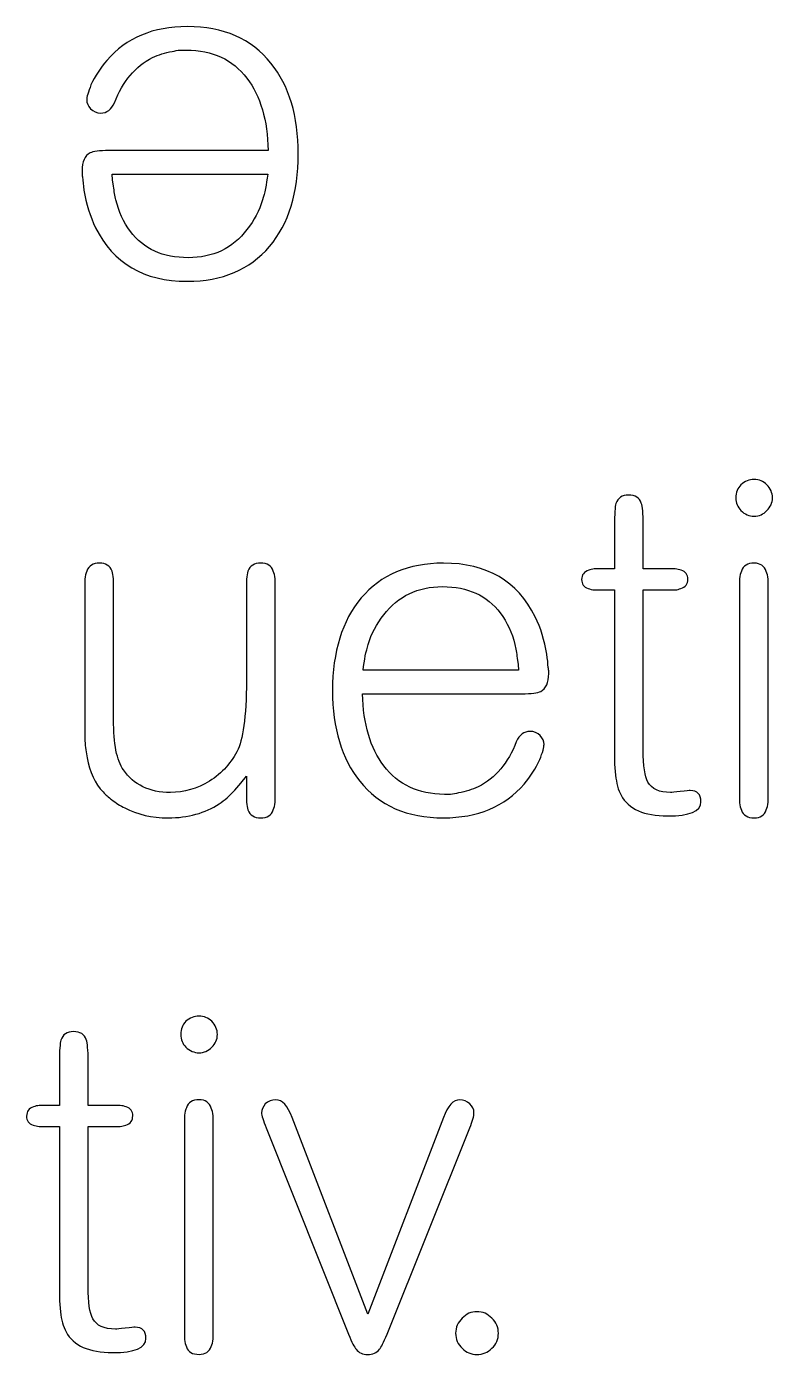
# Model space of a CAD drawing. Header units: centimetres. Extents: x -18.6 to 18.8, y -13 to 11.8.
# Drawn here: x 0.202 to 0.914, y 6.216 to 7.484 of the extents above; entities that cross this region are included whole.
import ezdxf

# ---------------------------------------------------------------- set-up
doc = ezdxf.new("R2010")
doc.units = ezdxf.units.CM
doc.header["$MEASUREMENT"] = 0
doc.layers.add('Layer 1', color=7, linetype='Continuous')

msp = doc.modelspace()

# ---------------------------------------------------------------- linework, layer by layer
at = {"layer": 'Layer 1', "color": 250}
for points, knots in [([(0.43236, 7.3655), (0.43176, 7.39452), (0.42502, 7.41756), (0.41216, 7.43462), (0.39839, 7.45258), (0.37909, 7.46155), (0.35425, 7.46155), (0.35425, 7.46155), (0.34842, 7.46155), (0.34842, 7.46155), (0.34573, 7.46125), (0.34318, 7.4608), (0.34079, 7.46021), (0.33391, 7.45901), (0.32762, 7.45706), (0.32194, 7.45437), (0.30548, 7.44599), (0.29336, 7.43163), (0.28558, 7.41128), (0.28259, 7.4047), (0.27825, 7.40141), (0.27256, 7.40141), (0.26867, 7.40141), (0.26538, 7.40275), (0.26269, 7.40545), (0.26029, 7.40814), (0.2591, 7.41098), (0.2591, 7.41397), (0.2591, 7.41517), (0.2594, 7.41697), (0.25999, 7.41936), (0.26089, 7.42205), (0.26194, 7.42505), (0.26314, 7.42834), (0.26703, 7.43672), (0.27211, 7.4445), (0.2784, 7.45168), (0.29695, 7.47322), (0.32254, 7.484), (0.35515, 7.484), (0.38986, 7.484), (0.4165, 7.47233), (0.43505, 7.44898), (0.45241, 7.42744), (0.46108, 7.39856), (0.46108, 7.36235), (0.46108, 7.32525), (0.45196, 7.29577), (0.4337, 7.27393), (0.41485, 7.25179), (0.38867, 7.24071), (0.35515, 7.24071), (0.31356, 7.24071), (0.28438, 7.25777), (0.26762, 7.29188), (0.26224, 7.30266), (0.2585, 7.31463), (0.2564, 7.32779), (0.2558, 7.33228), (0.25536, 7.33647), (0.25506, 7.34036), (0.25476, 7.34186), (0.25461, 7.3432), (0.25461, 7.3444), (0.25461, 7.3444), (0.25461, 7.3462), (0.25461, 7.3462), (0.25461, 7.35487), (0.25715, 7.36056), (0.26224, 7.36325), (0.26523, 7.36475), (0.27122, 7.3655), (0.28019, 7.3655), (0.28019, 7.3655), (0.43236, 7.3655), (0.43236, 7.3655)], [0, 0, 0, 0, 0.04, 0.04, 0.04, 0.08, 0.08, 0.08, 0.12, 0.12, 0.12, 0.16, 0.16, 0.16, 0.2, 0.2, 0.2, 0.24, 0.24, 0.24, 0.28, 0.28, 0.28, 0.32, 0.32, 0.32, 0.36, 0.36, 0.36, 0.4, 0.4, 0.4, 0.44, 0.44, 0.44, 0.48, 0.48, 0.48, 0.52, 0.52, 0.52, 0.56, 0.56, 0.56, 0.6, 0.6, 0.6, 0.64, 0.64, 0.64, 0.68, 0.68, 0.68, 0.72, 0.72, 0.72, 0.76, 0.76, 0.76, 0.8, 0.8, 0.8, 0.84, 0.84, 0.84, 0.88, 0.88, 0.88, 0.92, 0.92, 0.92, 0.96, 0.96, 0.96, 1, 1, 1, 1]), ([(0.28333, 7.34305), (0.28333, 7.34305), (0.28378, 7.33767), (0.28378, 7.33767), (0.28378, 7.33767), (0.28468, 7.33138), (0.28468, 7.33138), (0.28528, 7.3266), (0.28603, 7.32226), (0.28693, 7.31837), (0.28962, 7.30729), (0.29426, 7.29727), (0.30084, 7.28829), (0.31341, 7.27154), (0.33181, 7.26316), (0.35605, 7.26316), (0.37969, 7.26316), (0.39839, 7.27213), (0.41216, 7.29009), (0.41904, 7.29877), (0.42398, 7.30819), (0.42697, 7.31837), (0.42906, 7.32465), (0.43071, 7.33288), (0.43191, 7.34305), (0.43191, 7.34305), (0.28333, 7.34305), (0.28333, 7.34305)], [0, 0, 0, 0, 0.1111111, 0.1111111, 0.1111111, 0.2222222, 0.2222222, 0.2222222, 0.3333333, 0.3333333, 0.3333333, 0.4444444, 0.4444444, 0.4444444, 0.5555556, 0.5555556, 0.5555556, 0.6666667, 0.6666667, 0.6666667, 0.7777778, 0.7777778, 0.7777778, 0.8888889, 0.8888889, 0.8888889, 1, 1, 1, 1]), ([(0.91399, 7.03379), (0.91399, 7.029), (0.91219, 7.02496), (0.9086, 7.02167), (0.90531, 7.01808), (0.90127, 7.01628), (0.89648, 7.01628), (0.8917, 7.01628), (0.88751, 7.01808), (0.88392, 7.02167), (0.88062, 7.02496), (0.87898, 7.029), (0.87898, 7.03379), (0.87898, 7.03887), (0.88062, 7.04306), (0.88392, 7.04636), (0.88751, 7.04965), (0.8917, 7.05129), (0.89648, 7.05129), (0.90127, 7.05129), (0.90531, 7.04965), (0.9086, 7.04636), (0.91219, 7.04276), (0.91399, 7.03858), (0.91399, 7.03379)], [0, 0, 0, 0, 0.125, 0.125, 0.125, 0.25, 0.25, 0.25, 0.375, 0.375, 0.375, 0.5, 0.5, 0.5, 0.625, 0.625, 0.625, 0.75, 0.75, 0.75, 0.875, 0.875, 0.875, 1, 1, 1, 1]), ([(0.79055, 6.96601), (0.79055, 6.96601), (0.82108, 6.96601), (0.82108, 6.96601), (0.82317, 6.96571), (0.82512, 6.96526), (0.82691, 6.96466), (0.8311, 6.96317), (0.83319, 6.96032), (0.83319, 6.95613), (0.83319, 6.95165), (0.83095, 6.94865), (0.82646, 6.94716), (0.82497, 6.94656), (0.82317, 6.94611), (0.82108, 6.94581), (0.82108, 6.94581), (0.79055, 6.94581), (0.79055, 6.94581), (0.79055, 6.94581), (0.79055, 6.79275), (0.79055, 6.79275), (0.79055, 6.77779), (0.79205, 6.76761), (0.79504, 6.76223), (0.79863, 6.75564), (0.80581, 6.75235), (0.81659, 6.75235), (0.81778, 6.75235), (0.82093, 6.75265), (0.82601, 6.75325), (0.8314, 6.75385), (0.83454, 6.75415), (0.83544, 6.75415), (0.84232, 6.75415), (0.84576, 6.75056), (0.84576, 6.74337), (0.84576, 6.7344), (0.83514, 6.72991), (0.81389, 6.72991), (0.79145, 6.72991), (0.77664, 6.73649), (0.76946, 6.74966), (0.76676, 6.75475), (0.76497, 6.76118), (0.76407, 6.76896), (0.76407, 6.76896), (0.76317, 6.77928), (0.76317, 6.77928), (0.76317, 6.77928), (0.76317, 6.94581), (0.76317, 6.94581), (0.76317, 6.94581), (0.74387, 6.94581), (0.74387, 6.94581), (0.74178, 6.94611), (0.73983, 6.94656), (0.73804, 6.94716), (0.73385, 6.94865), (0.73175, 6.9515), (0.73175, 6.95569), (0.73175, 6.96017), (0.734, 6.96317), (0.73849, 6.96466), (0.73998, 6.96526), (0.74178, 6.96571), (0.74387, 6.96601), (0.74387, 6.96601), (0.76317, 6.96601), (0.76317, 6.96601), (0.76317, 6.96601), (0.76317, 7.0073), (0.76317, 7.0073), (0.76317, 7.01838), (0.76362, 7.02541), (0.76452, 7.0284), (0.76631, 7.03379), (0.77035, 7.03648), (0.77664, 7.03648), (0.78292, 7.03648), (0.78696, 7.03394), (0.78876, 7.02885), (0.78995, 7.02556), (0.79055, 7.01883), (0.79055, 7.00865), (0.79055, 7.00865), (0.79055, 6.96601), (0.79055, 6.96601)], [0, 0, 0, 0, 0.0344828, 0.0344828, 0.0344828, 0.0689655, 0.0689655, 0.0689655, 0.1034483, 0.1034483, 0.1034483, 0.137931, 0.137931, 0.137931, 0.1724138, 0.1724138, 0.1724138, 0.2068966, 0.2068966, 0.2068966, 0.2413793, 0.2413793, 0.2413793, 0.2758621, 0.2758621, 0.2758621, 0.3103448, 0.3103448, 0.3103448, 0.3448276, 0.3448276, 0.3448276, 0.3793103, 0.3793103, 0.3793103, 0.4137931, 0.4137931, 0.4137931, 0.4482759, 0.4482759, 0.4482759, 0.4827586, 0.4827586, 0.4827586, 0.5172414, 0.5172414, 0.5172414, 0.5517241, 0.5517241, 0.5517241, 0.5862069, 0.5862069, 0.5862069, 0.6206897, 0.6206897, 0.6206897, 0.6551724, 0.6551724, 0.6551724, 0.6896552, 0.6896552, 0.6896552, 0.7241379, 0.7241379, 0.7241379, 0.7586207, 0.7586207, 0.7586207, 0.7931034, 0.7931034, 0.7931034, 0.8275862, 0.8275862, 0.8275862, 0.862069, 0.862069, 0.862069, 0.8965517, 0.8965517, 0.8965517, 0.9310345, 0.9310345, 0.9310345, 0.9655172, 0.9655172, 0.9655172, 1, 1, 1, 1]), ([(0.25731, 6.95613), (0.25761, 6.95913), (0.25821, 6.96167), (0.2591, 6.96377), (0.2612, 6.96885), (0.26524, 6.9714), (0.27122, 6.9714), (0.27721, 6.9714), (0.28125, 6.96885), (0.28334, 6.96377), (0.28394, 6.96197), (0.28439, 6.95958), (0.28469, 6.95658), (0.28469, 6.95658), (0.28469, 6.82193), (0.28469, 6.82193), (0.28469, 6.79888), (0.28783, 6.78287), (0.29412, 6.7739), (0.30399, 6.75953), (0.31895, 6.75235), (0.339, 6.75235), (0.35217, 6.75235), (0.36459, 6.75594), (0.37626, 6.76312), (0.38853, 6.7709), (0.39765, 6.78108), (0.40364, 6.79365), (0.40902, 6.80562), (0.41172, 6.82956), (0.41172, 6.86546), (0.41172, 6.86546), (0.41172, 6.95613), (0.41172, 6.95613), (0.41202, 6.95913), (0.41246, 6.96167), (0.41306, 6.96377), (0.41516, 6.96885), (0.4192, 6.9714), (0.42518, 6.9714), (0.43147, 6.9714), (0.43551, 6.96885), (0.4373, 6.96377), (0.4382, 6.96197), (0.4388, 6.95958), (0.4391, 6.95658), (0.4391, 6.95658), (0.4391, 6.74293), (0.4391, 6.74293), (0.4388, 6.73993), (0.4382, 6.73754), (0.4373, 6.73574), (0.43551, 6.73066), (0.43147, 6.72811), (0.42518, 6.72811), (0.4192, 6.72811), (0.41516, 6.73066), (0.41306, 6.73574), (0.41246, 6.73754), (0.41202, 6.73993), (0.41172, 6.74293), (0.41172, 6.74293), (0.41172, 6.76806), (0.41172, 6.76806), (0.41172, 6.76806), (0.40633, 6.76133), (0.40633, 6.76133), (0.40633, 6.76133), (0.4005, 6.7546), (0.4005, 6.7546), (0.39571, 6.74921), (0.39077, 6.74487), (0.38568, 6.74158), (0.37222, 6.7326), (0.35591, 6.72811), (0.33676, 6.72811), (0.3212, 6.72811), (0.30743, 6.73126), (0.29546, 6.73754), (0.29097, 6.73963), (0.28678, 6.74233), (0.28289, 6.74562), (0.2799, 6.74771), (0.27721, 6.75011), (0.27481, 6.7528), (0.26703, 6.76088), (0.26195, 6.7718), (0.25955, 6.78557), (0.25836, 6.79036), (0.25761, 6.79574), (0.25731, 6.80173), (0.25731, 6.80173), (0.25731, 6.95613), (0.25731, 6.95613)], [0, 0, 0, 0, 0.0322581, 0.0322581, 0.0322581, 0.0645161, 0.0645161, 0.0645161, 0.0967742, 0.0967742, 0.0967742, 0.1290323, 0.1290323, 0.1290323, 0.1612903, 0.1612903, 0.1612903, 0.1935484, 0.1935484, 0.1935484, 0.2258065, 0.2258065, 0.2258065, 0.2580645, 0.2580645, 0.2580645, 0.2903226, 0.2903226, 0.2903226, 0.3225806, 0.3225806, 0.3225806, 0.3548387, 0.3548387, 0.3548387, 0.3870968, 0.3870968, 0.3870968, 0.4193548, 0.4193548, 0.4193548, 0.4516129, 0.4516129, 0.4516129, 0.483871, 0.483871, 0.483871, 0.516129, 0.516129, 0.516129, 0.5483871, 0.5483871, 0.5483871, 0.5806452, 0.5806452, 0.5806452, 0.6129032, 0.6129032, 0.6129032, 0.6451613, 0.6451613, 0.6451613, 0.6774194, 0.6774194, 0.6774194, 0.7096774, 0.7096774, 0.7096774, 0.7419355, 0.7419355, 0.7419355, 0.7741935, 0.7741935, 0.7741935, 0.8064516, 0.8064516, 0.8064516, 0.8387097, 0.8387097, 0.8387097, 0.8709677, 0.8709677, 0.8709677, 0.9032258, 0.9032258, 0.9032258, 0.9354839, 0.9354839, 0.9354839, 0.9677419, 0.9677419, 0.9677419, 1, 1, 1, 1]), ([(0.52258, 6.84661), (0.52318, 6.81759), (0.52992, 6.79469), (0.54278, 6.77794), (0.55655, 6.75968), (0.57585, 6.75056), (0.60069, 6.75056), (0.60069, 6.75056), (0.60652, 6.75056), (0.60652, 6.75056), (0.60921, 6.75086), (0.61176, 6.7513), (0.61415, 6.7519), (0.62103, 6.7531), (0.62732, 6.75505), (0.633, 6.75774), (0.64946, 6.76612), (0.66158, 6.78048), (0.66936, 6.80083), (0.67235, 6.80741), (0.67669, 6.8107), (0.68238, 6.8107), (0.68627, 6.8107), (0.68956, 6.80936), (0.69225, 6.80666), (0.69465, 6.80397), (0.69584, 6.80113), (0.69584, 6.79814), (0.69584, 6.79694), (0.69555, 6.79514), (0.69495, 6.79275), (0.69405, 6.79006), (0.693, 6.78706), (0.6918, 6.78377), (0.68791, 6.77539), (0.68298, 6.76761), (0.67699, 6.76043), (0.65814, 6.73889), (0.63241, 6.72811), (0.59979, 6.72811), (0.56508, 6.72811), (0.53844, 6.73978), (0.51989, 6.76312), (0.50254, 6.78467), (0.49386, 6.81355), (0.49386, 6.84975), (0.49386, 6.88686), (0.50298, 6.91634), (0.52124, 6.93818), (0.54009, 6.96032), (0.56627, 6.9714), (0.59979, 6.9714), (0.64138, 6.9714), (0.67056, 6.95434), (0.68732, 6.92023), (0.6927, 6.90945), (0.69644, 6.89748), (0.69854, 6.88432), (0.69914, 6.87983), (0.69959, 6.87564), (0.69988, 6.87175), (0.70018, 6.87025), (0.70033, 6.86891), (0.70033, 6.86771), (0.70033, 6.86771), (0.70033, 6.86591), (0.70033, 6.86591), (0.70033, 6.85724), (0.69779, 6.85155), (0.6927, 6.84886), (0.68971, 6.84736), (0.68373, 6.84661), (0.67475, 6.84661), (0.67475, 6.84661), (0.52258, 6.84661), (0.52258, 6.84661)], [0, 0, 0, 0, 0.04, 0.04, 0.04, 0.08, 0.08, 0.08, 0.12, 0.12, 0.12, 0.16, 0.16, 0.16, 0.2, 0.2, 0.2, 0.24, 0.24, 0.24, 0.28, 0.28, 0.28, 0.32, 0.32, 0.32, 0.36, 0.36, 0.36, 0.4, 0.4, 0.4, 0.44, 0.44, 0.44, 0.48, 0.48, 0.48, 0.52, 0.52, 0.52, 0.56, 0.56, 0.56, 0.6, 0.6, 0.6, 0.64, 0.64, 0.64, 0.68, 0.68, 0.68, 0.72, 0.72, 0.72, 0.76, 0.76, 0.76, 0.8, 0.8, 0.8, 0.84, 0.84, 0.84, 0.88, 0.88, 0.88, 0.92, 0.92, 0.92, 0.96, 0.96, 0.96, 1, 1, 1, 1]), ([(0.90995, 6.74293), (0.90965, 6.73993), (0.90905, 6.73754), (0.90815, 6.73574), (0.90636, 6.73066), (0.90247, 6.72811), (0.89648, 6.72811), (0.8902, 6.72811), (0.88616, 6.73051), (0.88437, 6.7353), (0.88347, 6.73739), (0.88287, 6.73978), (0.88257, 6.74248), (0.88257, 6.74248), (0.88257, 6.95658), (0.88257, 6.95658), (0.88287, 6.95958), (0.88347, 6.96197), (0.88437, 6.96377), (0.88616, 6.96885), (0.8902, 6.9714), (0.89648, 6.9714), (0.90247, 6.9714), (0.90636, 6.9687), (0.90815, 6.96332), (0.90905, 6.96152), (0.90965, 6.95913), (0.90995, 6.95613), (0.90995, 6.95613), (0.90995, 6.74293), (0.90995, 6.74293)], [0, 0, 0, 0, 0.1, 0.1, 0.1, 0.2, 0.2, 0.2, 0.3, 0.3, 0.3, 0.4, 0.4, 0.4, 0.5, 0.5, 0.5, 0.6, 0.6, 0.6, 0.7, 0.7, 0.7, 0.8, 0.8, 0.8, 0.9, 0.9, 0.9, 1, 1, 1, 1]), ([(0.67161, 6.86906), (0.67161, 6.86906), (0.67116, 6.87444), (0.67116, 6.87444), (0.67116, 6.87444), (0.67026, 6.88073), (0.67026, 6.88073), (0.66966, 6.88551), (0.66891, 6.88985), (0.66802, 6.89374), (0.66532, 6.90481), (0.66068, 6.91484), (0.6541, 6.92382), (0.64153, 6.94057), (0.62313, 6.94895), (0.59889, 6.94895), (0.57525, 6.94895), (0.55655, 6.93998), (0.54278, 6.92202), (0.5359, 6.91334), (0.53096, 6.90392), (0.52797, 6.89374), (0.52588, 6.88746), (0.52423, 6.87923), (0.52303, 6.86906), (0.52303, 6.86906), (0.67161, 6.86906), (0.67161, 6.86906)], [0, 0, 0, 0, 0.1111111, 0.1111111, 0.1111111, 0.2222222, 0.2222222, 0.2222222, 0.3333333, 0.3333333, 0.3333333, 0.4444444, 0.4444444, 0.4444444, 0.5555556, 0.5555556, 0.5555556, 0.6666667, 0.6666667, 0.6666667, 0.7777778, 0.7777778, 0.7777778, 0.8888889, 0.8888889, 0.8888889, 1, 1, 1, 1]), ([(0.38387, 6.52119), (0.38387, 6.5164), (0.38207, 6.51236), (0.37848, 6.50907), (0.37519, 6.50548), (0.37115, 6.50368), (0.36636, 6.50368), (0.36158, 6.50368), (0.35739, 6.50548), (0.3538, 6.50907), (0.3505, 6.51236), (0.34886, 6.5164), (0.34886, 6.52119), (0.34886, 6.52627), (0.3505, 6.53046), (0.3538, 6.53376), (0.35739, 6.53705), (0.36158, 6.53869), (0.36636, 6.53869), (0.37115, 6.53869), (0.37519, 6.53705), (0.37848, 6.53376), (0.38207, 6.53016), (0.38387, 6.52598), (0.38387, 6.52119)], [0, 0, 0, 0, 0.125, 0.125, 0.125, 0.25, 0.25, 0.25, 0.375, 0.375, 0.375, 0.5, 0.5, 0.5, 0.625, 0.625, 0.625, 0.75, 0.75, 0.75, 0.875, 0.875, 0.875, 1, 1, 1, 1]), ([(0.26043, 6.45341), (0.26043, 6.45341), (0.29096, 6.45341), (0.29096, 6.45341), (0.29305, 6.45311), (0.295, 6.45266), (0.29679, 6.45206), (0.30098, 6.45057), (0.30307, 6.44772), (0.30307, 6.44353), (0.30307, 6.43905), (0.30083, 6.43605), (0.29634, 6.43456), (0.29485, 6.43396), (0.29305, 6.43351), (0.29096, 6.43321), (0.29096, 6.43321), (0.26043, 6.43321), (0.26043, 6.43321), (0.26043, 6.43321), (0.26043, 6.28015), (0.26043, 6.28015), (0.26043, 6.26519), (0.26193, 6.25501), (0.26492, 6.24963), (0.26851, 6.24304), (0.27569, 6.23975), (0.28647, 6.23975), (0.28766, 6.23975), (0.29081, 6.24005), (0.29589, 6.24065), (0.30128, 6.24125), (0.30442, 6.24155), (0.30532, 6.24155), (0.3122, 6.24155), (0.31564, 6.23796), (0.31564, 6.23077), (0.31564, 6.2218), (0.30502, 6.21731), (0.28377, 6.21731), (0.26133, 6.21731), (0.24652, 6.22389), (0.23934, 6.23706), (0.23664, 6.24215), (0.23485, 6.24858), (0.23395, 6.25636), (0.23395, 6.25636), (0.23305, 6.26668), (0.23305, 6.26668), (0.23305, 6.26668), (0.23305, 6.43321), (0.23305, 6.43321), (0.23305, 6.43321), (0.21375, 6.43321), (0.21375, 6.43321), (0.21166, 6.43351), (0.20971, 6.43396), (0.20792, 6.43456), (0.20373, 6.43605), (0.20163, 6.4389), (0.20163, 6.44309), (0.20163, 6.44757), (0.20388, 6.45057), (0.20837, 6.45206), (0.20986, 6.45266), (0.21166, 6.45311), (0.21375, 6.45341), (0.21375, 6.45341), (0.23305, 6.45341), (0.23305, 6.45341), (0.23305, 6.45341), (0.23305, 6.4947), (0.23305, 6.4947), (0.23305, 6.50578), (0.2335, 6.51281), (0.2344, 6.5158), (0.23619, 6.52119), (0.24023, 6.52388), (0.24652, 6.52388), (0.2528, 6.52388), (0.25684, 6.52134), (0.25864, 6.51625), (0.25983, 6.51296), (0.26043, 6.50623), (0.26043, 6.49605), (0.26043, 6.49605), (0.26043, 6.45341), (0.26043, 6.45341)], [0, 0, 0, 0, 0.0344828, 0.0344828, 0.0344828, 0.0689655, 0.0689655, 0.0689655, 0.1034483, 0.1034483, 0.1034483, 0.137931, 0.137931, 0.137931, 0.1724138, 0.1724138, 0.1724138, 0.2068966, 0.2068966, 0.2068966, 0.2413793, 0.2413793, 0.2413793, 0.2758621, 0.2758621, 0.2758621, 0.3103448, 0.3103448, 0.3103448, 0.3448276, 0.3448276, 0.3448276, 0.3793103, 0.3793103, 0.3793103, 0.4137931, 0.4137931, 0.4137931, 0.4482759, 0.4482759, 0.4482759, 0.4827586, 0.4827586, 0.4827586, 0.5172414, 0.5172414, 0.5172414, 0.5517241, 0.5517241, 0.5517241, 0.5862069, 0.5862069, 0.5862069, 0.6206897, 0.6206897, 0.6206897, 0.6551724, 0.6551724, 0.6551724, 0.6896552, 0.6896552, 0.6896552, 0.7241379, 0.7241379, 0.7241379, 0.7586207, 0.7586207, 0.7586207, 0.7931034, 0.7931034, 0.7931034, 0.8275862, 0.8275862, 0.8275862, 0.862069, 0.862069, 0.862069, 0.8965517, 0.8965517, 0.8965517, 0.9310345, 0.9310345, 0.9310345, 0.9655172, 0.9655172, 0.9655172, 1, 1, 1, 1]), ([(0.37983, 6.23033), (0.37953, 6.22733), (0.37893, 6.22494), (0.37803, 6.22314), (0.37624, 6.21806), (0.37235, 6.21551), (0.36636, 6.21551), (0.36008, 6.21551), (0.35604, 6.21791), (0.35425, 6.2227), (0.35335, 6.22479), (0.35275, 6.22718), (0.35245, 6.22988), (0.35245, 6.22988), (0.35245, 6.44398), (0.35245, 6.44398), (0.35275, 6.44698), (0.35335, 6.44937), (0.35425, 6.45117), (0.35604, 6.45625), (0.36008, 6.4588), (0.36636, 6.4588), (0.37235, 6.4588), (0.37624, 6.4561), (0.37803, 6.45072), (0.37893, 6.44892), (0.37953, 6.44653), (0.37983, 6.44353), (0.37983, 6.44353), (0.37983, 6.23033), (0.37983, 6.23033)], [0, 0, 0, 0, 0.1, 0.1, 0.1, 0.2, 0.2, 0.2, 0.3, 0.3, 0.3, 0.4, 0.4, 0.4, 0.5, 0.5, 0.5, 0.6, 0.6, 0.6, 0.7, 0.7, 0.7, 0.8, 0.8, 0.8, 0.9, 0.9, 0.9, 1, 1, 1, 1]), ([(0.59977, 6.44174), (0.60396, 6.45311), (0.6092, 6.4588), (0.61548, 6.4588), (0.61907, 6.4588), (0.62221, 6.45745), (0.62491, 6.45476), (0.6276, 6.45236), (0.62895, 6.44967), (0.62895, 6.44668), (0.62895, 6.44309), (0.6276, 6.43815), (0.62491, 6.43186), (0.62491, 6.43186), (0.54591, 6.23481), (0.54591, 6.23481), (0.54262, 6.22703), (0.54022, 6.22225), (0.53873, 6.22045), (0.53603, 6.21716), (0.53229, 6.21551), (0.5275, 6.21551), (0.52272, 6.21551), (0.51898, 6.21716), (0.51628, 6.22045), (0.51479, 6.22225), (0.51239, 6.22703), (0.5091, 6.23481), (0.5091, 6.23481), (0.43055, 6.43186), (0.43055, 6.43186), (0.42756, 6.43905), (0.42606, 6.44383), (0.42606, 6.44623), (0.42606, 6.44922), (0.42726, 6.45206), (0.42965, 6.45476), (0.43235, 6.45745), (0.43564, 6.4588), (0.43953, 6.4588), (0.44581, 6.4588), (0.45105, 6.45311), (0.45524, 6.44174), (0.45524, 6.44174), (0.5275, 6.25412), (0.5275, 6.25412), (0.5275, 6.25412), (0.59977, 6.44174), (0.59977, 6.44174)], [0, 0, 0, 0, 0.0625, 0.0625, 0.0625, 0.125, 0.125, 0.125, 0.1875, 0.1875, 0.1875, 0.25, 0.25, 0.25, 0.3125, 0.3125, 0.3125, 0.375, 0.375, 0.375, 0.4375, 0.4375, 0.4375, 0.5, 0.5, 0.5, 0.5625, 0.5625, 0.5625, 0.625, 0.625, 0.625, 0.6875, 0.6875, 0.6875, 0.75, 0.75, 0.75, 0.8125, 0.8125, 0.8125, 0.875, 0.875, 0.875, 0.9375, 0.9375, 0.9375, 1, 1, 1, 1]), ([(0.65229, 6.23571), (0.65229, 6.23003), (0.65019, 6.22524), (0.646, 6.22135), (0.64211, 6.21746), (0.63733, 6.21551), (0.63164, 6.21551), (0.62625, 6.21551), (0.62162, 6.21746), (0.61773, 6.22135), (0.61354, 6.22524), (0.61144, 6.23003), (0.61144, 6.23571), (0.61144, 6.2414), (0.61354, 6.24619), (0.61773, 6.25008), (0.62162, 6.25427), (0.62625, 6.25636), (0.63164, 6.25636), (0.63733, 6.25636), (0.64211, 6.25427), (0.646, 6.25008), (0.65019, 6.24619), (0.65229, 6.2414), (0.65229, 6.23571)], [0, 0, 0, 0, 0.125, 0.125, 0.125, 0.25, 0.25, 0.25, 0.375, 0.375, 0.375, 0.5, 0.5, 0.5, 0.625, 0.625, 0.625, 0.75, 0.75, 0.75, 0.875, 0.875, 0.875, 1, 1, 1, 1])]:
    msp.add_open_spline(points, degree=3, knots=knots, dxfattribs=at)

doc.saveas('drawing.dxf')
